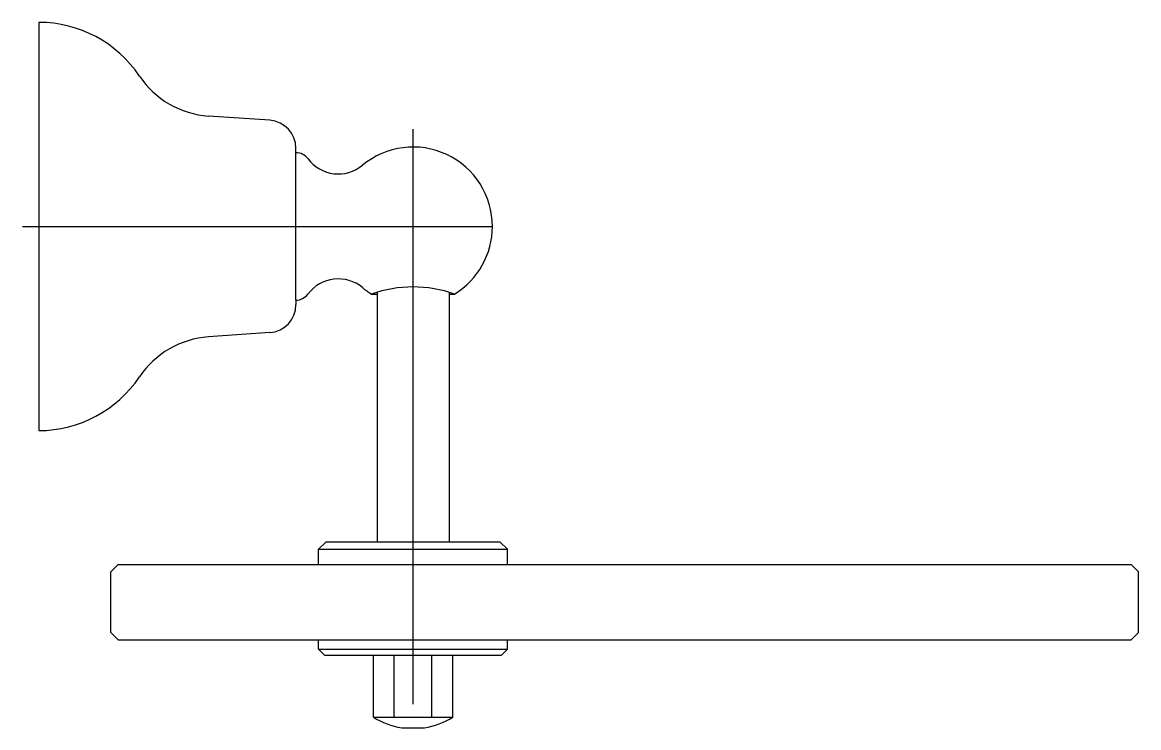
# Model space of a CAD drawing. Extents: x 100.207 to 100.355, y 0.057 to 0.15.
import ezdxf

# ---------------------------------------------------------------- set-up
doc = ezdxf.new("R2010")
doc.units = 0
doc.header["$LTSCALE"] = 0.2
doc.header["$MEASUREMENT"] = 0
doc.linetypes.add('AXES', pattern=[0.54, 0.3, -0.08, 0.08, -0.08])
doc.linetypes.add('CONTINU', pattern=[0])
doc.layers.get('0').update_dxf_attribs({"linetype": 'CONTINUOUS'})
doc.layers.add('DECA_EIXOS', color=5, linetype='AXES')

msp = doc.modelspace()

# ---------------------------------------------------------------- linework, layer by layer
at = {"linetype": 'CONTINU'}
for points in [[(100.20903, 0.14998), (100.20903, 0.09598)], [(100.23958, 0.13702), (100.23147, 0.13759)], [(100.24303, 0.13273), (100.24303, 0.13332)], [(100.24303, 0.12298), (100.24303, 0.13273)], [(100.24303, 0.11323), (100.24303, 0.12298)], [(100.25303, 0.11404), (100.25377, 0.11404)], [(100.25377, 0.11428), (100.25377, 0.08128)], [(100.26329, 0.11428), (100.26329, 0.08128)], [(100.26329, 0.11404), (100.26403, 0.11404)], [(100.24303, 0.11323), (100.24303, 0.11264)], [(100.23958, 0.10894), (100.23147, 0.10837)], [(100.24603, 0.08028), (100.24703, 0.08128)], [(100.24703, 0.08128), (100.25853, 0.08128)], [(100.25853, 0.08128), (100.27003, 0.08128)], [(100.27003, 0.08128), (100.27103, 0.08028)], [(100.24603, 0.08028), (100.27103, 0.08028)], [(100.24603, 0.07828), (100.24603, 0.08028)], [(100.27103, 0.07828), (100.27103, 0.08028)], [(100.21853, 0.07728), (100.21953, 0.07828)], [(100.21953, 0.07828), (100.35353, 0.07828)], [(100.35353, 0.07828), (100.35453, 0.07728)], [(100.21853, 0.06928), (100.21853, 0.07728)], [(100.35453, 0.06928), (100.35453, 0.07728)], [(100.21853, 0.06928), (100.21953, 0.06828)], [(100.21953, 0.06828), (100.35353, 0.06828)], [(100.24603, 0.06708), (100.24603, 0.06828)], [(100.27103, 0.06708), (100.27103, 0.06828)], [(100.35353, 0.06828), (100.35453, 0.06928)], [(100.24603, 0.06708), (100.27103, 0.06708)], [(100.24603, 0.06708), (100.24683, 0.06628)], [(100.27023, 0.06628), (100.27103, 0.06708)], [(100.24683, 0.06628), (100.27023, 0.06628)], [(100.25328, 0.05806), (100.25328, 0.06628)], [(100.25603, 0.05806), (100.25603, 0.06628)], [(100.26103, 0.05806), (100.26103, 0.06628)], [(100.26378, 0.05806), (100.26378, 0.06628)], [(100.25328, 0.05806), (100.26378, 0.05806)], [(100.25703, 0.05668), (100.26003, 0.05668)]]:
    msp.add_lwpolyline(points, dxfattribs=at)
for points in [[(100.22233, 0.14288, 0.250213), (100.20903, 0.14998)], [(100.22233, 0.14288, 0.231935), (100.23147, 0.13759)], [(100.24303, 0.13332, 0.39391), (100.23958, 0.13702)], [(100.26903, 0.12298, 0.634885), (100.25183, 0.13107)], [(100.24464, 0.13193, 0.236889), (100.24303, 0.13273)], [(100.24464, 0.13193, 0.429232), (100.25183, 0.13107)], [(100.26403, 0.11404, 0.260535), (100.26903, 0.12298)], [(100.25184, 0.11489, 0.42978), (100.24463, 0.11404)], [(100.24303, 0.11323, 0.236754), (100.24463, 0.11404)], [(100.25184, 0.11489, 0.035165), (100.25303, 0.11404)], [(100.26403, 0.11404, 0.170222), (100.25303, 0.11404)], [(100.23958, 0.10894, 0.39391), (100.24303, 0.11264)], [(100.23147, 0.10837, 0.231937), (100.22233, 0.10308)], [(100.20903, 0.09598, 0.250216), (100.22233, 0.10308)], [(100.25328, 0.05806, 0.100879), (100.25703, 0.05668)], [(100.26003, 0.05668, 0.100879), (100.26378, 0.05806)]]:
    msp.add_lwpolyline(points, format="xyb", dxfattribs=at)
at = {"layer": 'DECA_EIXOS'}
for points in [[(100.25853, 0.05977), (100.25853, 0.13586)], [(100.20684, 0.12298), (100.26903, 0.12298)]]:
    msp.add_lwpolyline(points, dxfattribs=at)

doc.saveas('drawing.dxf')
